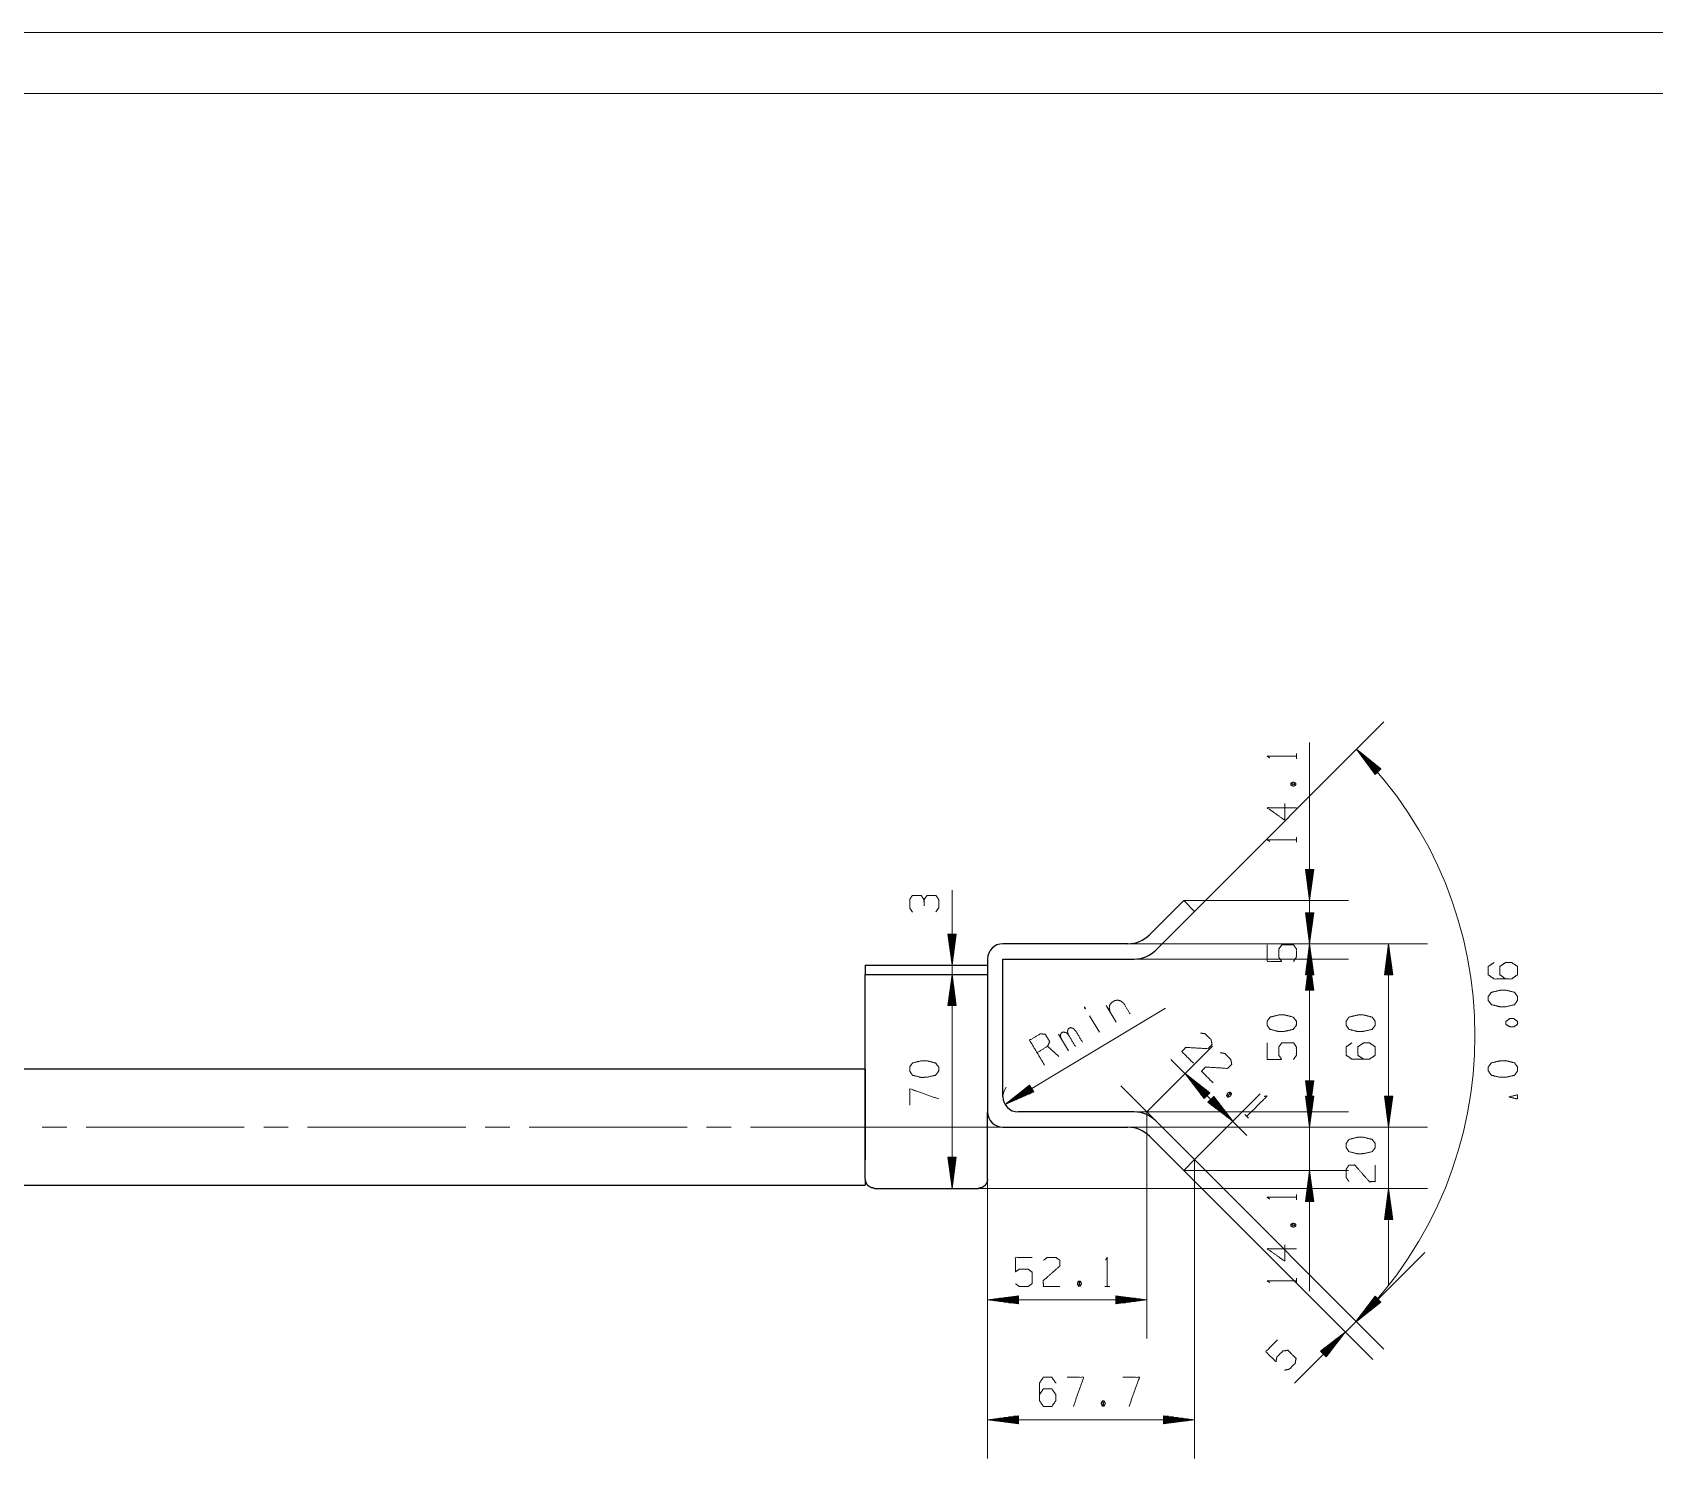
# Model space of a CAD drawing. Header units: millimetres. Extents: x 0 to 420, y 0 to 297.
# Drawn here: x 130.2 to 262.9, y 180.4 to 297 of the extents above; entities that cross this region are included whole.
import ezdxf

# ---------------------------------------------------------------- set-up
doc = ezdxf.new("R2010")
doc.units = ezdxf.units.MM
doc.layers.add('101', color=7, linetype='Continuous', true_color=0xffffff)

msp = doc.modelspace()

# ---------------------------------------------------------------- linework, layer by layer
at = {"layer": '101', "color": 133, "linetype": 'Continuous', "lineweight": 18}
for p, q in [((420, 297), (0, 297)), ((415, 292), (25, 292))]:
    msp.add_line(p, q, dxfattribs=at)
at = {"layer": '101', "color": 22, "linetype": 'Continuous', "lineweight": 18}
for p, q in [((225.27, 225.13), (240.76, 240.63)), ((234.69, 214.54), (234.69, 238.93)), ((238.52, 238.38), (240.04, 236.32)), ((240.52, 236.78), (238.52, 238.38)), ((240.26, 236.53), (238.63, 238.22)), ((240.3, 236.57), (238.67, 238.26)), ((240.23, 236.5), (238.87, 237.91)), ((240.33, 236.6), (238.97, 238.02)), ((240.19, 236.46), (239.1, 237.6)), ((240.37, 236.64), (239.28, 237.77)), ((240.41, 236.67), (239.58, 237.53)), ((240.15, 236.43), (239.33, 237.28)), ((240.12, 236.39), (239.56, 236.97)), ((240.08, 236.36), (239.79, 236.66)), ((240.44, 236.71), (239.89, 237.29)), ((240.04, 236.32), (240.02, 236.34)), ((240.04, 236.32), (240.02, 236.34)), ((240.04, 236.32), (240.52, 236.78)), ((240.48, 236.74), (240.19, 237.05)), ((240.52, 236.78), (240.5, 236.8)), ((240.52, 236.78), (240.5, 236.8)), ((234.69, 230.42), (234.69, 213.29)), ((234.36, 228.56), (234.36, 228.53)), ((235.02, 228.56), (234.36, 228.56)), ((234.36, 228.56), (234.36, 228.53)), ((234.36, 228.56), (234.69, 226.02)), ((234.41, 228.56), (234.41, 228.14)), ((234.46, 228.56), (234.46, 227.75)), ((234.51, 228.56), (234.51, 227.37)), ((234.56, 228.56), (234.56, 226.98)), ((234.61, 228.56), (234.61, 226.6)), ((234.66, 228.56), (234.66, 226.21)), ((234.69, 226.02), (235.02, 228.56)), ((234.71, 228.56), (234.71, 226.21)), ((234.77, 228.56), (234.77, 226.6)), ((234.82, 228.56), (234.82, 226.98)), ((234.87, 228.56), (234.87, 227.37)), ((234.92, 228.56), (234.92, 227.75)), ((234.97, 228.56), (234.97, 228.14)), ((235.02, 228.56), (235.02, 228.53)), ((235.02, 228.56), (235.02, 228.53)), ((205.44, 226.87), (205.44, 212.04)), ((224.39, 226.02), (237.86, 226.02)), ((234.36, 225.02), (234.36, 224.99)), ((234.36, 225.02), (234.36, 224.99)), ((234.36, 225.02), (234.69, 222.48)), ((235.02, 225.02), (234.36, 225.02)), ((234.41, 225.02), (234.41, 224.6)), ((234.46, 225.02), (234.46, 224.22)), ((234.51, 225.02), (234.51, 223.83)), ((234.56, 225.02), (234.56, 223.45)), ((234.61, 225.02), (234.61, 223.06)), ((234.66, 225.02), (234.66, 222.67)), ((234.69, 222.48), (235.02, 225.02)), ((234.71, 225.02), (234.71, 222.67)), ((234.77, 225.02), (234.77, 223.06)), ((234.82, 225.02), (234.82, 223.45)), ((234.87, 225.02), (234.87, 223.83)), ((234.92, 225.02), (234.92, 224.22)), ((234.97, 225.02), (234.97, 224.6)), ((235.02, 225.02), (235.02, 224.99)), ((235.02, 225.02), (235.02, 224.99)), ((205.11, 223.27), (205.11, 223.24)), ((205.11, 223.27), (205.11, 223.24)), ((205.78, 223.27), (205.11, 223.27)), ((205.11, 223.27), (205.44, 220.73)), ((205.16, 223.27), (205.16, 222.85)), ((205.21, 223.27), (205.21, 222.47)), ((205.27, 223.27), (205.27, 222.08)), ((205.32, 223.27), (205.32, 221.7)), ((205.37, 223.27), (205.37, 221.31)), ((205.42, 223.27), (205.42, 220.92)), ((205.44, 220.73), (205.78, 223.27)), ((205.47, 223.27), (205.47, 220.92)), ((205.52, 223.27), (205.52, 221.31)), ((205.57, 223.27), (205.57, 221.7)), ((205.62, 223.27), (205.62, 222.08)), ((205.67, 223.27), (205.67, 222.47)), ((205.72, 223.27), (205.72, 222.85)), ((205.77, 223.27), (205.77, 223.24)), ((205.77, 223.27), (205.77, 223.24)), ((219.82, 222.48), (237.86, 222.48)), ((219.82, 222.48), (237.86, 222.48)), ((219.82, 222.48), (244.32, 222.48)), ((234.69, 222.48), (234.36, 219.94)), ((234.61, 219.94), (234.61, 221.9)), ((234.66, 219.94), (234.66, 222.29)), ((235.02, 219.94), (234.69, 222.48)), ((234.71, 219.94), (234.71, 222.29)), ((234.77, 219.94), (234.77, 221.9)), ((241.15, 222.48), (240.81, 219.94)), ((241.07, 219.94), (241.07, 221.9)), ((241.12, 219.94), (241.12, 222.29)), ((241.48, 219.94), (241.15, 222.48)), ((241.15, 207.48), (241.15, 222.48)), ((241.17, 219.94), (241.17, 222.29)), ((241.22, 219.94), (241.22, 221.9)), ((220.33, 221.23), (237.86, 221.23)), ((220.33, 221.23), (237.86, 221.23)), ((234.69, 221.23), (234.36, 218.69)), ((234.69, 221.23), (234.36, 218.69)), ((234.41, 219.94), (234.41, 220.36)), ((234.46, 219.94), (234.46, 220.75)), ((234.51, 219.94), (234.51, 221.13)), ((234.56, 219.94), (234.56, 221.52)), ((234.56, 218.69), (234.56, 220.27)), ((234.56, 218.69), (234.56, 220.27)), ((234.61, 218.69), (234.61, 220.65)), ((234.61, 218.69), (234.61, 220.65)), ((234.66, 218.69), (234.66, 221.04)), ((234.66, 218.69), (234.66, 221.04)), ((235.02, 218.69), (234.69, 221.23)), ((235.02, 218.69), (234.69, 221.23)), ((234.69, 208.73), (234.69, 221.23)), ((234.71, 218.69), (234.71, 221.04)), ((234.71, 218.69), (234.71, 221.04)), ((234.77, 218.69), (234.77, 220.65)), ((234.77, 218.69), (234.77, 220.65)), ((234.82, 219.94), (234.82, 221.52)), ((234.82, 218.69), (234.82, 220.27)), ((234.82, 218.69), (234.82, 220.27)), ((234.87, 219.94), (234.87, 221.13)), ((234.92, 219.94), (234.92, 220.75)), ((234.97, 219.94), (234.97, 220.36)), ((240.87, 219.94), (240.87, 220.36)), ((240.92, 219.94), (240.92, 220.75)), ((240.97, 219.94), (240.97, 221.13)), ((241.02, 219.94), (241.02, 221.52)), ((241.27, 219.94), (241.27, 221.52)), ((241.32, 219.94), (241.32, 221.13)), ((241.38, 219.94), (241.38, 220.75)), ((241.43, 219.94), (241.43, 220.36)), ((205.44, 219.98), (205.11, 217.44)), ((205.44, 219.98), (205.11, 217.44)), ((205.32, 217.44), (205.32, 219.02)), ((205.32, 217.44), (205.32, 219.02)), ((205.37, 217.44), (205.37, 219.4)), ((205.37, 217.44), (205.37, 219.4)), ((205.42, 217.44), (205.42, 219.79)), ((205.42, 217.44), (205.42, 219.79)), ((205.44, 202.48), (205.44, 219.98)), ((205.78, 217.44), (205.44, 219.98)), ((205.78, 217.44), (205.44, 219.98)), ((205.47, 217.44), (205.47, 219.79)), ((205.47, 217.44), (205.47, 219.79)), ((205.52, 217.44), (205.52, 219.4)), ((205.52, 217.44), (205.52, 219.4)), ((205.57, 217.44), (205.57, 219.02)), ((205.57, 217.44), (205.57, 219.02)), ((234.36, 219.94), (234.36, 219.97)), ((234.36, 219.94), (234.36, 219.97)), ((234.36, 219.94), (235.02, 219.94)), ((234.41, 218.69), (234.41, 219.11)), ((234.41, 218.69), (234.41, 219.11)), ((234.46, 218.69), (234.46, 219.5)), ((234.46, 218.69), (234.46, 219.5)), ((234.51, 218.69), (234.51, 219.88)), ((234.51, 218.69), (234.51, 219.88)), ((234.87, 218.69), (234.87, 219.88)), ((234.87, 218.69), (234.87, 219.88)), ((234.92, 218.69), (234.92, 219.5)), ((234.92, 218.69), (234.92, 219.5)), ((234.97, 218.69), (234.97, 219.11)), ((234.97, 218.69), (234.97, 219.11)), ((235.02, 219.94), (235.02, 219.97)), ((235.02, 219.94), (235.02, 219.97)), ((240.81, 219.94), (241.48, 219.94)), ((240.82, 219.94), (240.82, 219.97)), ((240.82, 219.94), (240.82, 219.97)), ((241.48, 219.94), (241.48, 219.97)), ((241.48, 219.94), (241.48, 219.97)), ((205.16, 217.44), (205.16, 217.86)), ((205.16, 217.44), (205.16, 217.86)), ((205.21, 217.44), (205.21, 218.25)), ((205.21, 217.44), (205.21, 218.25)), ((205.27, 217.44), (205.27, 218.63)), ((205.27, 217.44), (205.27, 218.63)), ((205.62, 217.44), (205.62, 218.63)), ((205.62, 217.44), (205.62, 218.63)), ((205.67, 217.44), (205.67, 218.25)), ((205.67, 217.44), (205.67, 218.25)), ((205.72, 217.44), (205.72, 217.86)), ((205.72, 217.44), (205.72, 217.86)), ((234.36, 218.69), (234.36, 218.72)), ((234.36, 218.69), (234.36, 218.72)), ((234.36, 218.69), (234.36, 218.72)), ((234.36, 218.69), (234.36, 218.72)), ((234.36, 218.69), (235.02, 218.69)), ((234.36, 218.69), (235.02, 218.69)), ((235.02, 218.69), (235.02, 218.72)), ((235.02, 218.69), (235.02, 218.72)), ((235.02, 218.69), (235.02, 218.72)), ((235.02, 218.69), (235.02, 218.72)), ((205.11, 217.44), (205.11, 217.47)), ((205.11, 217.44), (205.11, 217.47)), ((205.11, 217.44), (205.11, 217.47)), ((205.11, 217.44), (205.11, 217.47)), ((205.11, 217.44), (205.78, 217.44)), ((205.11, 217.44), (205.78, 217.44)), ((205.77, 217.44), (205.77, 217.47)), ((205.77, 217.44), (205.77, 217.47)), ((205.77, 217.44), (205.77, 217.47)), ((205.77, 217.44), (205.77, 217.47)), ((209.78, 209.34), (222.91, 217.22)), ((234.69, 215.42), (234.69, 194.08)), ((241.15, 194.54), (241.15, 215.42)), ((221.37, 208.73), (226.74, 214.1)), ((229.55, 206.8), (223.34, 213.01)), ((211.79, 210.93), (209.78, 209.34)), ((211.79, 210.93), (211.76, 210.91)), ((211.79, 210.93), (211.76, 210.91)), ((212.13, 210.36), (211.79, 210.93)), ((224.5, 211.86), (226.06, 209.82)), ((226.53, 210.3), (224.5, 211.86)), ((226.27, 210.04), (224.61, 211.7)), ((226.31, 210.08), (224.65, 211.74)), ((226.24, 210.01), (224.85, 211.39)), ((226.35, 210.12), (224.96, 211.5)), ((226.2, 209.97), (225.09, 211.09)), ((226.38, 210.15), (225.27, 211.27)), ((226.42, 210.19), (225.58, 211.03)), ((234.36, 211.27), (234.36, 211.24)), ((234.36, 211.27), (234.36, 211.24)), ((235.02, 211.27), (234.36, 211.27)), ((234.36, 211.27), (234.69, 208.73)), ((234.41, 211.27), (234.41, 210.85)), ((234.46, 211.27), (234.46, 210.47)), ((234.51, 211.27), (234.51, 210.08)), ((234.56, 211.27), (234.56, 209.7)), ((234.61, 211.27), (234.61, 209.31)), ((234.66, 211.27), (234.66, 208.92)), ((234.69, 208.73), (235.02, 211.27)), ((234.71, 211.27), (234.71, 208.92)), ((234.77, 211.27), (234.77, 209.31)), ((234.82, 211.27), (234.82, 209.7)), ((234.87, 211.27), (234.87, 210.08)), ((234.92, 211.27), (234.92, 210.47)), ((234.97, 211.27), (234.97, 210.85)), ((235.02, 211.27), (235.02, 211.24)), ((235.02, 211.27), (235.02, 211.24)), ((209.78, 209.34), (212.13, 210.36)), ((211.94, 210.67), (209.93, 209.46)), ((211.97, 210.62), (209.96, 209.42)), ((211.92, 210.71), (210.24, 209.7)), ((212, 210.58), (210.32, 209.57)), ((211.89, 210.75), (210.54, 209.94)), ((212.02, 210.54), (210.67, 209.73)), ((211.87, 210.8), (210.85, 210.19)), ((212.05, 210.49), (211.03, 209.88)), ((211.84, 210.84), (211.15, 210.43)), ((212.08, 210.45), (211.39, 210.04)), ((211.81, 210.89), (211.46, 210.67)), ((212.1, 210.41), (211.74, 210.19)), ((212.13, 210.36), (212.1, 210.35)), ((212.13, 210.36), (212.1, 210.35)), ((225.27, 204.83), (230.64, 210.2)), ((226.17, 209.94), (225.32, 210.78)), ((226.13, 209.9), (225.56, 210.47)), ((226.09, 209.86), (225.8, 210.16)), ((226.45, 210.22), (225.88, 210.79)), ((226.06, 209.83), (226.04, 209.85)), ((226.06, 209.83), (226.04, 209.85)), ((226.06, 209.82), (226.53, 210.3)), ((226.49, 210.26), (226.19, 210.55)), ((226.84, 209.99), (226.36, 209.52)), ((226.48, 209.63), (227.32, 208.79)), ((226.52, 210.29), (226.5, 210.32)), ((226.52, 210.29), (226.5, 210.32)), ((226.51, 209.66), (227.63, 208.55)), ((226.55, 209.7), (227.93, 208.31)), ((226.58, 209.73), (228.24, 208.07)), ((226.62, 209.77), (228.28, 208.11)), ((226.65, 209.81), (228.04, 208.42)), ((226.69, 209.84), (227.8, 208.73)), ((226.73, 209.88), (227.57, 209.04)), ((226.76, 209.91), (227.33, 209.35)), ((226.8, 209.95), (227.09, 209.65)), ((226.83, 209.99), (226.86, 209.96)), ((226.83, 209.99), (226.86, 209.96)), ((228.4, 207.96), (226.84, 209.99)), ((234.36, 210.02), (234.36, 209.99)), ((234.36, 210.02), (234.36, 209.99)), ((235.02, 210.02), (234.36, 210.02)), ((234.36, 210.02), (234.69, 207.48)), ((234.41, 210.02), (234.41, 209.6)), ((234.46, 210.02), (234.46, 209.22)), ((234.51, 210.02), (234.51, 208.83)), ((234.56, 210.02), (234.56, 208.45)), ((234.61, 210.02), (234.61, 208.06)), ((234.66, 210.02), (234.66, 207.67)), ((234.69, 207.48), (235.02, 210.02)), ((234.71, 210.02), (234.71, 207.67)), ((234.77, 210.02), (234.77, 208.06)), ((234.82, 210.02), (234.82, 208.45)), ((234.87, 210.02), (234.87, 208.83)), ((234.92, 210.02), (234.92, 209.22)), ((234.97, 210.02), (234.97, 209.6)), ((235.02, 210.02), (235.02, 209.99)), ((235.02, 210.02), (235.02, 209.99)), ((241.48, 210.02), (240.81, 210.02)), ((240.81, 210.02), (241.15, 207.48)), ((240.81, 210.02), (241.15, 207.48)), ((241.48, 210.02), (240.81, 210.02)), ((240.82, 210.02), (240.82, 209.99)), ((240.82, 210.02), (240.82, 209.99)), ((240.82, 210.02), (240.82, 209.99)), ((240.82, 210.02), (240.82, 209.99)), ((240.87, 210.02), (240.87, 209.6)), ((240.87, 210.02), (240.87, 209.6)), ((240.92, 210.02), (240.92, 209.22)), ((240.92, 210.02), (240.92, 209.22)), ((240.97, 210.02), (240.97, 208.83)), ((240.97, 210.02), (240.97, 208.83)), ((241.02, 210.02), (241.02, 208.45)), ((241.02, 210.02), (241.02, 208.45)), ((241.07, 210.02), (241.07, 208.06)), ((241.07, 210.02), (241.07, 208.06)), ((241.12, 210.02), (241.12, 207.67)), ((241.12, 210.02), (241.12, 207.67)), ((241.15, 207.48), (241.48, 210.02)), ((241.15, 207.48), (241.48, 210.02)), ((241.17, 210.02), (241.17, 207.67)), ((241.17, 210.02), (241.17, 207.67)), ((241.22, 210.02), (241.22, 208.06)), ((241.22, 210.02), (241.22, 208.06)), ((241.27, 210.02), (241.27, 208.45)), ((241.27, 210.02), (241.27, 208.45)), ((241.32, 210.02), (241.32, 208.83)), ((241.32, 210.02), (241.32, 208.83)), ((241.38, 210.02), (241.38, 209.22)), ((241.38, 210.02), (241.38, 209.22)), ((241.43, 210.02), (241.43, 209.6)), ((241.43, 210.02), (241.43, 209.6)), ((241.48, 210.02), (241.48, 209.99)), ((241.48, 210.02), (241.48, 209.99)), ((241.48, 210.02), (241.48, 209.99)), ((241.48, 210.02), (241.48, 209.99)), ((220.33, 208.73), (237.86, 208.73)), ((221.37, 208.73), (221.37, 190.19)), ((226.36, 209.52), (228.4, 207.96)), ((226.37, 209.52), (226.39, 209.5)), ((226.37, 209.52), (226.39, 209.5)), ((226.4, 209.55), (226.7, 209.26)), ((226.44, 209.59), (227.01, 209.02)), ((201.9, 207.48), (244.32, 207.48)), ((219.82, 207.48), (237.86, 207.48)), ((219.82, 207.48), (244.32, 207.48)), ((205.11, 205.02), (205.44, 202.48)), ((205.11, 205.02), (205.11, 204.99)), ((205.11, 205.02), (205.11, 204.99)), ((205.78, 205.02), (205.11, 205.02)), ((205.16, 205.02), (205.16, 204.6)), ((205.21, 205.02), (205.21, 204.22)), ((205.27, 205.02), (205.27, 203.83)), ((205.32, 205.02), (205.32, 203.45)), ((205.37, 205.02), (205.37, 203.06)), ((205.42, 205.02), (205.42, 202.67)), ((205.44, 202.48), (205.78, 205.02)), ((205.47, 205.02), (205.47, 202.67)), ((205.52, 205.02), (205.52, 203.06)), ((205.57, 205.02), (205.57, 203.45)), ((205.62, 205.02), (205.62, 203.83)), ((205.67, 205.02), (205.67, 204.22)), ((205.72, 205.02), (205.72, 204.6)), ((205.77, 205.02), (205.77, 204.99)), ((205.77, 205.02), (205.77, 204.99)), ((225.27, 204.83), (240.76, 189.34)), ((225.27, 204.83), (240.73, 189.37)), ((225.27, 204.83), (225.27, 180.38)), ((208.35, 203.23), (208.35, 180.38)), ((208.35, 203.23), (208.35, 190.19)), ((224.39, 203.95), (237.86, 203.95)), ((224.39, 203.95), (239.85, 188.48)), ((234.69, 203.95), (234.36, 201.41)), ((234.56, 201.41), (234.56, 202.98)), ((234.61, 201.41), (234.61, 203.37)), ((234.66, 201.41), (234.66, 203.75)), ((235.02, 201.41), (234.69, 203.95)), ((234.71, 201.41), (234.71, 203.75)), ((234.77, 201.41), (234.77, 203.37)), ((234.82, 201.41), (234.82, 202.98)), ((207.6, 202.48), (244.32, 202.48)), ((234.41, 201.41), (234.41, 201.82)), ((234.46, 201.41), (234.46, 202.21)), ((234.51, 201.41), (234.51, 202.6)), ((234.87, 201.41), (234.87, 202.6)), ((234.92, 201.41), (234.92, 202.21)), ((234.97, 201.41), (234.97, 201.82)), ((241.15, 202.48), (240.81, 199.94)), ((241.07, 199.94), (241.07, 201.9)), ((241.12, 199.94), (241.12, 202.29)), ((241.48, 199.94), (241.15, 202.48)), ((241.17, 199.94), (241.17, 202.29)), ((241.22, 199.94), (241.22, 201.9)), ((234.36, 201.41), (234.36, 201.44)), ((234.36, 201.41), (234.36, 201.44)), ((234.36, 201.41), (235.02, 201.41)), ((235.02, 201.41), (235.02, 201.44)), ((235.02, 201.41), (235.02, 201.44)), ((240.87, 199.94), (240.87, 200.36)), ((240.92, 199.94), (240.92, 200.75)), ((240.97, 199.94), (240.97, 201.13)), ((241.02, 199.94), (241.02, 201.52)), ((241.27, 199.94), (241.27, 201.52)), ((241.32, 199.94), (241.32, 201.13)), ((241.38, 199.94), (241.38, 200.75)), ((241.43, 199.94), (241.43, 200.36)), ((240.81, 199.94), (241.48, 199.94)), ((240.82, 199.94), (240.82, 199.97)), ((240.82, 199.94), (240.82, 199.97)), ((241.48, 199.94), (241.48, 199.97)), ((241.48, 199.94), (241.48, 199.97)), ((233.44, 186.56), (244.1, 197.23)), ((210.89, 193.7), (208.35, 193.36)), ((210.89, 193.69), (210.86, 193.69)), ((210.89, 193.69), (210.86, 193.69)), ((210.89, 193.03), (210.89, 193.7)), ((218.83, 193.7), (218.83, 193.03)), ((221.37, 193.36), (218.83, 193.7)), ((218.83, 193.69), (218.86, 193.69)), ((218.83, 193.69), (218.86, 193.69)), ((208.35, 193.36), (210.89, 193.03)), ((208.35, 193.36), (221.37, 193.36)), ((210.89, 193.39), (208.54, 193.39)), ((210.89, 193.34), (208.54, 193.34)), ((210.89, 193.44), (208.93, 193.44)), ((210.89, 193.29), (208.93, 193.29)), ((210.89, 193.49), (209.32, 193.49)), ((210.89, 193.24), (209.32, 193.24)), ((210.89, 193.54), (209.7, 193.54)), ((210.89, 193.18), (209.7, 193.18)), ((210.89, 193.59), (210.09, 193.59)), ((210.89, 193.13), (210.09, 193.13)), ((210.89, 193.64), (210.47, 193.64)), ((210.89, 193.08), (210.47, 193.08)), ((210.89, 193.03), (210.86, 193.03)), ((210.89, 193.03), (210.86, 193.03)), ((218.83, 193.64), (219.25, 193.64)), ((218.83, 193.59), (219.63, 193.59)), ((218.83, 193.54), (220.02, 193.54)), ((218.83, 193.49), (220.41, 193.49)), ((218.83, 193.44), (220.79, 193.44)), ((218.83, 193.39), (221.18, 193.39)), ((218.83, 193.03), (221.37, 193.36)), ((218.83, 193.34), (221.18, 193.34)), ((218.83, 193.29), (220.79, 193.29)), ((218.83, 193.24), (220.41, 193.24)), ((218.83, 193.18), (220.02, 193.18)), ((218.83, 193.13), (219.63, 193.13)), ((218.83, 193.08), (219.25, 193.08)), ((218.83, 193.03), (218.86, 193.03)), ((218.83, 193.03), (218.86, 193.03)), ((240.05, 193.65), (238.49, 191.61)), ((238.49, 191.61), (240.52, 193.17)), ((240.04, 193.64), (238.52, 191.58)), ((238.52, 191.58), (240.52, 193.18)), ((240.27, 193.43), (238.61, 191.77)), ((240.26, 193.43), (238.63, 191.74)), ((240.3, 193.39), (238.64, 191.73)), ((240.3, 193.4), (238.67, 191.7)), ((240.23, 193.46), (238.84, 192.08)), ((240.23, 193.47), (238.87, 192.05)), ((240.34, 193.36), (238.95, 191.97)), ((240.33, 193.36), (238.97, 191.95)), ((240.19, 193.5), (239.08, 192.39)), ((240.19, 193.5), (239.1, 192.37)), ((240.37, 193.32), (239.26, 192.21)), ((240.37, 193.32), (239.28, 192.19)), ((240.16, 193.54), (239.32, 192.69)), ((240.15, 193.54), (239.33, 192.68)), ((240.12, 193.57), (239.55, 193)), ((240.12, 193.57), (239.56, 192.99)), ((240.41, 193.28), (239.57, 192.44)), ((240.41, 193.29), (239.58, 192.43)), ((240.08, 193.61), (239.79, 193.31)), ((240.09, 193.61), (239.79, 193.31)), ((240.45, 193.25), (239.88, 192.68)), ((240.44, 193.25), (239.89, 192.68)), ((240.04, 193.64), (240.02, 193.62)), ((240.04, 193.64), (240.02, 193.62)), ((240.05, 193.64), (240.03, 193.62)), ((240.05, 193.64), (240.03, 193.62)), ((240.52, 193.18), (240.04, 193.64)), ((240.52, 193.17), (240.05, 193.65)), ((240.48, 193.22), (240.19, 192.92)), ((240.48, 193.21), (240.19, 192.92)), ((240.52, 193.18), (240.49, 193.15)), ((240.52, 193.18), (240.49, 193.15)), ((240.52, 193.18), (240.5, 193.16)), ((240.52, 193.18), (240.5, 193.16)), ((237.6, 190.73), (235.57, 189.17)), ((235.68, 189.06), (236.52, 189.9)), ((235.72, 189.02), (236.83, 190.14)), ((235.75, 188.99), (237.14, 190.37)), ((235.79, 188.95), (237.45, 190.61)), ((235.83, 188.92), (237.49, 190.58)), ((235.86, 188.88), (237.25, 190.27)), ((235.9, 188.84), (237.01, 189.96)), ((236.04, 188.7), (237.6, 190.73)), ((235.57, 189.17), (235.6, 189.19)), ((235.57, 189.17), (235.6, 189.19)), ((235.57, 189.17), (236.04, 188.7)), ((235.61, 189.13), (235.91, 189.43)), ((235.65, 189.1), (236.21, 189.66)), ((235.93, 188.81), (236.77, 189.65)), ((235.97, 188.77), (236.54, 189.34)), ((236.01, 188.74), (236.3, 189.03)), ((236.04, 188.7), (236.06, 188.72)), ((236.04, 188.7), (236.06, 188.72)), ((210.89, 183.89), (208.35, 183.56)), ((225.27, 183.56), (208.35, 183.56)), ((208.35, 183.56), (210.89, 183.22)), ((210.89, 183.58), (208.54, 183.58)), ((210.89, 183.53), (208.54, 183.53)), ((210.89, 183.64), (208.93, 183.64)), ((210.89, 183.48), (208.93, 183.48)), ((210.89, 183.69), (209.32, 183.69)), ((210.89, 183.43), (209.32, 183.43)), ((210.89, 183.74), (209.7, 183.74)), ((210.89, 183.38), (209.7, 183.38)), ((210.89, 183.79), (210.09, 183.79)), ((210.89, 183.33), (210.09, 183.33)), ((210.89, 183.84), (210.47, 183.84)), ((210.89, 183.28), (210.47, 183.28)), ((210.89, 183.89), (210.86, 183.89)), ((210.89, 183.89), (210.86, 183.89)), ((210.89, 183.23), (210.86, 183.23)), ((210.89, 183.23), (210.86, 183.23)), ((210.89, 183.22), (210.89, 183.89)), ((222.73, 183.89), (222.76, 183.89)), ((222.73, 183.89), (222.73, 183.22)), ((225.27, 183.56), (222.73, 183.89)), ((222.73, 183.89), (222.76, 183.89)), ((222.73, 183.84), (223.15, 183.84)), ((222.73, 183.79), (223.54, 183.79)), ((222.73, 183.74), (223.92, 183.74)), ((222.73, 183.69), (224.31, 183.69)), ((222.73, 183.64), (224.69, 183.64)), ((222.73, 183.58), (225.08, 183.58)), ((222.73, 183.22), (225.27, 183.56)), ((222.73, 183.53), (225.08, 183.53)), ((222.73, 183.48), (224.69, 183.48)), ((222.73, 183.43), (224.31, 183.43)), ((222.73, 183.38), (223.92, 183.38)), ((222.73, 183.33), (223.54, 183.33)), ((222.73, 183.28), (223.15, 183.28)), ((222.73, 183.23), (222.76, 183.23)), ((222.73, 183.23), (222.76, 183.23))]:
    msp.add_line(p, q, dxfattribs=at)
at = {"layer": '101', "color": 72, "linetype": 'Continuous', "lineweight": 18}
for p, q in [((233.6, 237.61), (233.6, 238.03)), ((233.15, 235.45), (233.57, 235.61)), ((233.6, 230.78), (233.6, 231.2)), ((216.68, 216.59), (217.49, 215.24)), ((218.06, 217.42), (218.87, 216.07)), ((214.97, 213.73), (214.15, 215.08)), ((214.17, 213.25), (213.26, 214.1)), ((228.19, 210.35), (228, 209.93)), ((229.39, 208.51), (229.69, 208.21)), ((233.6, 201.54), (233.6, 201.97)), ((233.15, 199.39), (233.57, 199.55)), ((233.6, 194.71), (233.6, 195.14)), ((215.78, 194.9), (215.94, 194.48)), ((217.93, 194.45), (218.36, 194.45)), ((217.73, 185.1), (217.89, 184.68))]:
    msp.add_line(p, q, dxfattribs=at)
at = {"layer": '101', "color": 92, "linetype": 'Continuous', "lineweight": 25}
for p, q in [((224.39, 226.02), (221.58, 223.21)), ((225.27, 225.13), (224.39, 226.02)), ((222.1, 221.96), (225.27, 225.13)), ((219.82, 222.48), (209.6, 222.48)), ((208.35, 221.23), (208.35, 208.73)), ((209.6, 209.98), (209.6, 221.23)), ((209.6, 221.23), (220.33, 221.23)), ((198.35, 212.23), (198.35, 219.98)), ((198.35, 203.23), (198.35, 219.98)), ((199.1, 219.98), (207.6, 219.98)), ((198.35, 212.23), (47.6, 212.23)), ((198.35, 212.23), (47.6, 212.23)), ((208.35, 203.23), (208.35, 208.73)), ((208.35, 203.23), (208.35, 208.73)), ((220.33, 208.73), (210.85, 208.73)), ((209.6, 207.48), (219.82, 207.48)), ((225.27, 204.83), (222.1, 208)), ((221.58, 206.75), (224.39, 203.95)), ((198.35, 203.23), (198.35, 204.81)), ((224.39, 203.95), (225.27, 204.83)), ((47.6, 202.73), (198.35, 202.73)), ((47.6, 202.73), (198.35, 202.73)), ((199.1, 202.48), (207.6, 202.48)), ((199.1, 202.48), (207.6, 202.48))]:
    msp.add_line(p, q, dxfattribs=at)
at = {"layer": '101', "color": 72, "linetype": 'Continuous', "lineweight": 25}
for p, q in [((198.35, 220.73), (198.35, 219.98)), ((198.35, 220.73), (198.35, 219.98)), ((199.1, 220.73), (207.6, 220.73)), ((199.1, 219.98), (207.6, 219.98))]:
    msp.add_line(p, q, dxfattribs=at)
at = {"layer": '101', "color": 151, "linetype": 'Continuous', "lineweight": 18}
for p, q in [((222.1, 208), (219.25, 210.85)), ((220.33, 208.73), (224.37, 208.73)), ((131.03, 207.48), (133.04, 207.48)), ((134.63, 207.48), (147.56, 207.48)), ((149.15, 207.48), (151.15, 207.48)), ((152.74, 207.48), (165.67, 207.48)), ((167.26, 207.48), (169.27, 207.48)), ((170.85, 207.48), (183.79, 207.48)), ((185.37, 207.48), (187.38, 207.48))]:
    msp.add_line(p, q, dxfattribs=at)
at = {"layer": '101', "color": 22, "linetype": 'Continuous', "lineweight": 18}
for centre, radius, start, end in [((215.12, 214.98), 33.09, 315, 45), ((210.85, 209.98), 1.25, 142.4753, 180)]:
    msp.add_arc(centre, radius, start, end, dxfattribs=at)
at = {"layer": '101', "color": 92, "linetype": 'Continuous', "lineweight": 25}
for centre, radius, start, end in [((219.82, 224.98), 2.5, 270, 315), ((209.6, 221.23), 1.25, 90, 180), ((220.33, 223.73), 2.5, 270, 315), ((210.85, 209.98), 1.25, 180, 270), ((209.6, 208.73), 1.25, 180, 270), ((220.33, 206.23), 2.5, 45, 90), ((219.82, 204.98), 2.5, 45, 90)]:
    msp.add_arc(centre, radius, start, end, dxfattribs=at)
at = {"layer": '101', "color": 72, "linetype": 'Continuous', "lineweight": 18}
for points, knots in [([(231.42, 237.68), (231.22, 237.82), (233.6, 237.82)], [0, 0, 0.093487, 1, 1]), ([(233.57, 235.45), (233.57, 235.61), (233.35, 235.7), (233.15, 235.61), (233.15, 235.45), (233.35, 235.36), (233.57, 235.45), (233.15, 235.61)], [0, 0, 0.093978, 0.236781, 0.365956, 0.459934, 0.589109, 0.731912, 1, 1]), ([(232.65, 233.94), (232.65, 232.59), (231.22, 233.6), (233.6, 233.6)], [0, 0, 0.245869, 0.565294, 1, 1]), ([(231.42, 230.85), (231.22, 230.99), (233.6, 230.99)], [0, 0, 0.093487, 1, 1]), ([(203.15, 226.09), (202.93, 226.43), (202.2, 226.43), (201.98, 226.09), (201.98, 225.41), (202.2, 225.07)], [0, 0, 0.153875, 0.429853, 0.583724, 0.846129, 1, 1]), ([(204.13, 225.09), (204.35, 225.41), (204.35, 226.09), (204.13, 226.43), (203.4, 226.43), (203.15, 226.09), (203.15, 225.58)], [0, 0, 0.124118, 0.343691, 0.472446, 0.703377, 0.836727, 1, 1]), ([(233.37, 221.04), (233.6, 221.37), (233.6, 222.06), (233.37, 222.4), (232.42, 222.4), (232.17, 222.06), (232.17, 221.37), (232.4, 221.04), (231.22, 221.04), (231.22, 222.4)], [0, 0, 0.062228, 0.168343, 0.230574, 0.376818, 0.441268, 0.547383, 0.60961, 0.79049, 1, 1]), ([(249.78, 220.95), (249.3, 220.63), (249.3, 219.94), (249.78, 219.6), (251.2, 219.6), (251.68, 219.94), (251.68, 220.63), (251.2, 220.95), (250.73, 220.96), (250.25, 220.63), (250.25, 219.94), (250.73, 219.6)], [0, 0, 0.076856, 0.169525, 0.247727, 0.439297, 0.517499, 0.610168, 0.687024, 0.750926, 0.829129, 0.921798, 1, 1]), ([(218.37, 216.91), (218.3, 217.22), (218.35, 217.51), (218.53, 217.7), (218.72, 217.82), (218.98, 217.88), (219.26, 217.79), (219.5, 217.59), (220, 216.75)], [0, 0, 0.107749, 0.208448, 0.296011, 0.373818, 0.461379, 0.562081, 0.669832, 1, 1]), ([(249.3, 217.84), (249.55, 217.5), (250.25, 217.33), (250.73, 217.33), (251.45, 217.5), (251.68, 217.84), (251.68, 218.17), (251.45, 218.51), (250.73, 218.69), (250.25, 218.67), (249.55, 218.51), (249.3, 218.17), (249.3, 217.84)], [0, 0, 0.067526, 0.183973, 0.260584, 0.380944, 0.446143, 0.500306, 0.565506, 0.685865, 0.762529, 0.878311, 0.945837, 1, 1]), ([(216.35, 217.15), (216.33, 217.26), (216.26, 217.3), (216.27, 217.22), (216.35, 217.15)], [0, 0, 0.280567, 0.500002, 0.71937, 1, 1]), ([(233.6, 216.15), (233.35, 216.48), (232.65, 216.66), (232.17, 216.66), (231.45, 216.48), (231.22, 216.15), (231.22, 215.81), (231.45, 215.48), (232.17, 215.3), (232.65, 215.32), (233.35, 215.48), (233.6, 215.81), (233.6, 216.15)], [0, 0, 0.067525, 0.183973, 0.260583, 0.380943, 0.446139, 0.500306, 0.565503, 0.685862, 0.762526, 0.878308, 0.945834, 1, 1]), ([(240.05, 216.15), (239.8, 216.48), (239.1, 216.66), (238.63, 216.66), (237.9, 216.48), (237.68, 216.15), (237.68, 215.81), (237.9, 215.48), (238.63, 215.3), (239.1, 215.32), (239.8, 215.48), (240.05, 215.81), (240.05, 216.15)], [0, 0, 0.067525, 0.183969, 0.260583, 0.380943, 0.446139, 0.500306, 0.565503, 0.685862, 0.762529, 0.878308, 0.945834, 1, 1]), ([(250.73, 216.13), (250.73, 215.9), (251.05, 215.69), (251.38, 215.69), (251.7, 215.9), (251.7, 216.13), (251.38, 216.36), (251.05, 216.36), (250.73, 216.13)], [0, 0, 0.08568, 0.230393, 0.351582, 0.496296, 0.581975, 0.730393, 0.851582, 1, 1]), ([(213.01, 212.55), (211.79, 214.59), (212.65, 215.11), (213.06, 215.09), (213.43, 214.47), (213.26, 214.1), (212.4, 213.58)], [0, 0, 0.400951, 0.571034, 0.639277, 0.761674, 0.829917, 1, 1]), ([(214.4, 214.67), (214.3, 214.93), (214.36, 215.17), (214.53, 215.27), (214.77, 215.21), (214.97, 215.02), (215.54, 214.07)], [0, 0, 0.118879, 0.224455, 0.306984, 0.41256, 0.533079, 1, 1]), ([(214.97, 215.02), (214.88, 215.28), (214.94, 215.52), (215.12, 215.63), (215.35, 215.56), (215.55, 215.36), (216.12, 214.42)], [0, 0, 0.118603, 0.223935, 0.313761, 0.413913, 0.534165, 1, 1]), ([(225.76, 215.18), (226.14, 215.12), (226.63, 214.63), (226.71, 214.23), (226.37, 213.9), (224.56, 214.01), (224.24, 213.66), (225.19, 212.71)], [0, 0, 0.069691, 0.192974, 0.265271, 0.350224, 0.674737, 0.759751, 1, 1]), ([(233.37, 213.02), (233.6, 213.36), (233.6, 214.05), (233.37, 214.38), (232.42, 214.38), (232.17, 214.05), (232.17, 213.36), (232.4, 213.02), (231.22, 213.02), (231.22, 214.38)], [0, 0, 0.062228, 0.168343, 0.230574, 0.376818, 0.441268, 0.547383, 0.60961, 0.79049, 1, 1]), ([(239.1, 213.04), (238.63, 213.36), (238.63, 214.05), (239.1, 214.38), (239.58, 214.38), (240.05, 214.05), (240.05, 213.36), (239.58, 213.04), (238.15, 213.04), (237.68, 213.36), (237.68, 214.05), (238.15, 214.38)], [0, 0, 0.076963, 0.169761, 0.248075, 0.312018, 0.390332, 0.483129, 0.560093, 0.751925, 0.828889, 0.921686, 1, 1]), ([(204.35, 212.4), (204.1, 212.73), (203.4, 212.91), (202.93, 212.91), (202.2, 212.73), (201.98, 212.4), (201.98, 212.06), (202.2, 211.73), (202.93, 211.55), (203.4, 211.57), (204.1, 211.73), (204.35, 212.06), (204.35, 212.4)], [0, 0, 0.067526, 0.183972, 0.260586, 0.380944, 0.446143, 0.500306, 0.565505, 0.685864, 0.762531, 0.878312, 0.945837, 1, 1]), ([(227.37, 213.57), (227.75, 213.51), (228.24, 213.02), (228.32, 212.62), (227.98, 212.29), (226.17, 212.4), (225.85, 212.05), (226.8, 211.1)], [0, 0, 0.069692, 0.192978, 0.265274, 0.350228, 0.674741, 0.759751, 1, 1]), ([(249.3, 212.07), (249.55, 211.73), (250.25, 211.56), (250.73, 211.56), (251.45, 211.73), (251.68, 212.07), (251.68, 212.41), (251.45, 212.74), (250.73, 212.92), (250.25, 212.9), (249.55, 212.74), (249.3, 212.41), (249.3, 212.07)], [0, 0, 0.067523, 0.183971, 0.260581, 0.380941, 0.446137, 0.500304, 0.565503, 0.685862, 0.762526, 0.878308, 0.945834, 1, 1]), ([(204.35, 209.79), (201.98, 210.63), (201.98, 209.29)], [0, 0, 0.652471, 1, 1]), ([(227.89, 210.05), (228, 209.93), (228.22, 210.03), (228.3, 210.24), (228.19, 210.35), (227.98, 210.27), (227.89, 210.05), (228.3, 210.24)], [0, 0, 0.093965, 0.236769, 0.365948, 0.45993, 0.589109, 0.731914, 1, 1]), ([(230.98, 210), (231.22, 210.04), (229.54, 208.36)], [0, 0, 0.093491, 1, 1]), ([(250.98, 209.95), (251.68, 210.13), (251.68, 209.79), (250.98, 209.95)], [0, 0, 0.406593, 0.595729, 1, 1]), ([(240.05, 206.15), (239.8, 206.48), (239.1, 206.66), (238.63, 206.66), (237.9, 206.48), (237.68, 206.15), (237.68, 205.81), (237.9, 205.48), (238.63, 205.3), (239.1, 205.32), (239.8, 205.48), (240.05, 205.81), (240.05, 206.15)], [0, 0, 0.067528, 0.183971, 0.260585, 0.380943, 0.446142, 0.500305, 0.565504, 0.685864, 0.76253, 0.878309, 0.945837, 1, 1]), ([(237.9, 203.04), (237.68, 203.36), (237.68, 204.05), (237.9, 204.38), (238.38, 204.38), (239.58, 203.02), (240.05, 203.04), (240.05, 204.38)], [0, 0, 0.069694, 0.192978, 0.265273, 0.350228, 0.674739, 0.759753, 1, 1]), ([(231.42, 201.61), (231.22, 201.75), (233.6, 201.75)], [0, 0, 0.093483, 1, 1]), ([(233.57, 199.39), (233.57, 199.55), (233.35, 199.64), (233.15, 199.55), (233.15, 199.39), (233.35, 199.3), (233.57, 199.39), (233.15, 199.55)], [0, 0, 0.093977, 0.236779, 0.365953, 0.45993, 0.589108, 0.731915, 1, 1]), ([(232.65, 197.87), (232.65, 196.53), (231.22, 197.54), (233.6, 197.54)], [0, 0, 0.245869, 0.565294, 1, 1]), ([(210.63, 194.68), (210.96, 194.45), (211.65, 194.45), (211.99, 194.68), (211.99, 195.63), (211.65, 195.88), (210.96, 195.88), (210.63, 195.65), (210.63, 196.83), (211.99, 196.83)], [0, 0, 0.062227, 0.168342, 0.230571, 0.376815, 0.441267, 0.547382, 0.609609, 0.79049, 1, 1]), ([(212.92, 196.6), (213.24, 196.83), (213.93, 196.83), (214.26, 196.6), (214.26, 196.13), (212.9, 194.93), (212.92, 194.45), (214.26, 194.45)], [0, 0, 0.069691, 0.192975, 0.265273, 0.350228, 0.674739, 0.759753, 1, 1]), ([(218, 196.63), (218.14, 196.83), (218.14, 194.45)], [0, 0, 0.093489, 1, 1]), ([(215.78, 194.48), (215.94, 194.48), (216.03, 194.7), (215.94, 194.9), (215.78, 194.9), (215.69, 194.7), (215.78, 194.48), (215.94, 194.9)], [0, 0, 0.09397, 0.236784, 0.365958, 0.459928, 0.589102, 0.731916, 1, 1]), ([(231.42, 194.78), (231.22, 194.92), (233.6, 194.92)], [0, 0, 0.093487, 1, 1]), ([(232.62, 187.61), (233.02, 187.69), (233.5, 188.17), (233.58, 188.57), (232.91, 189.24), (232.5, 189.18), (232.01, 188.69), (231.93, 188.3), (231.1, 189.13), (232.06, 190.09)], [0, 0, 0.062229, 0.168342, 0.230571, 0.376815, 0.441265, 0.54738, 0.609608, 0.790488, 1, 1]), ([(215.37, 184.65), (216.21, 187.03), (214.87, 187.03)], [0, 0, 0.652472, 1, 1]), ([(219.92, 184.65), (220.77, 187.03), (219.42, 187.03)], [0, 0, 0.652472, 1, 1]), ([(212.59, 185.6), (212.91, 186.08), (213.6, 186.08), (213.94, 185.6), (213.94, 185.13), (213.6, 184.65), (212.91, 184.65), (212.59, 185.13), (212.59, 186.55), (212.91, 187.03), (213.6, 187.03), (213.94, 186.55)], [0, 0, 0.076961, 0.169759, 0.248071, 0.312017, 0.390329, 0.483127, 0.560088, 0.751925, 0.828888, 0.921686, 1, 1]), ([(217.73, 184.68), (217.89, 184.68), (217.98, 184.9), (217.89, 185.1), (217.73, 185.1), (217.64, 184.9), (217.73, 184.68), (217.89, 185.1)], [0, 0, 0.093967, 0.236776, 0.365957, 0.459924, 0.589104, 0.731914, 1, 1])]:
    msp.add_open_spline(points, degree=1, knots=knots, dxfattribs=at)
at = {"layer": '101', "color": 72, "linetype": 'Continuous', "lineweight": 25}
for points in [[(198.35, 220.73), (198.45, 220.73), (199.1, 220.73)], [(198.35, 219.98), (198.45, 219.98), (199.1, 219.98)]]:
    msp.add_open_spline(points, degree=1, knots=[0, 0, 0.133971, 1, 1], dxfattribs=at)
for points in [[(207.6, 220.73), (207.98, 220.73), (208.35, 220.73)], [(207.6, 219.98), (207.98, 219.98), (208.35, 219.98)]]:
    msp.add_open_spline(points, degree=1, dxfattribs=at)
at = {"layer": '101', "color": 92, "linetype": 'Continuous', "lineweight": 25}
for points, knots in [([(198.35, 219.98), (198.45, 219.98), (199.1, 219.98)], [0, 0, 0.133971, 1, 1]), ([(198.35, 212.23), (198.35, 211.79), (198.35, 210.55), (198.35, 208.75), (198.35, 207.73), (198.35, 205.71), (198.35, 204.81)], [0, 0, 0.059256, 0.22605, 0.469474, 0.606173, 0.877799, 1, 1]), ([(199.1, 202.48), (198.81, 202.54), (198.57, 202.7), (198.41, 202.94), (198.35, 203.23)], [0, 0, 0.249999, 0.500007, 0.750001, 1, 1]), ([(199.1, 202.48), (198.81, 202.54), (198.57, 202.7), (198.41, 202.94), (198.35, 203.23)], [0, 0, 0.249999, 0.500007, 0.750001, 1, 1]), ([(208.35, 203.23), (208.29, 202.94), (208.13, 202.7), (207.89, 202.54), (207.6, 202.48)], [0, 0, 0.249999, 0.499993, 0.750001, 1, 1]), ([(208.35, 203.23), (208.29, 202.94), (208.13, 202.7), (207.89, 202.54), (207.6, 202.48)], [0, 0, 0.249999, 0.499993, 0.750001, 1, 1])]:
    msp.add_open_spline(points, degree=1, knots=knots, dxfattribs=at)
for points in [[(207.6, 219.98), (207.98, 219.98), (208.35, 219.98)], [(198.35, 203.23), (198.35, 202.73)]]:
    msp.add_open_spline(points, degree=1, dxfattribs=at)
at = {"layer": '101', "color": 151, "linetype": 'Continuous', "lineweight": 18}
msp.add_open_spline([(188.97, 207.48), (198.73, 207.48), (201.9, 207.48)], degree=1, knots=[0, 0, 0.754504, 1, 1], dxfattribs=at)

doc.saveas('drawing.dxf')
